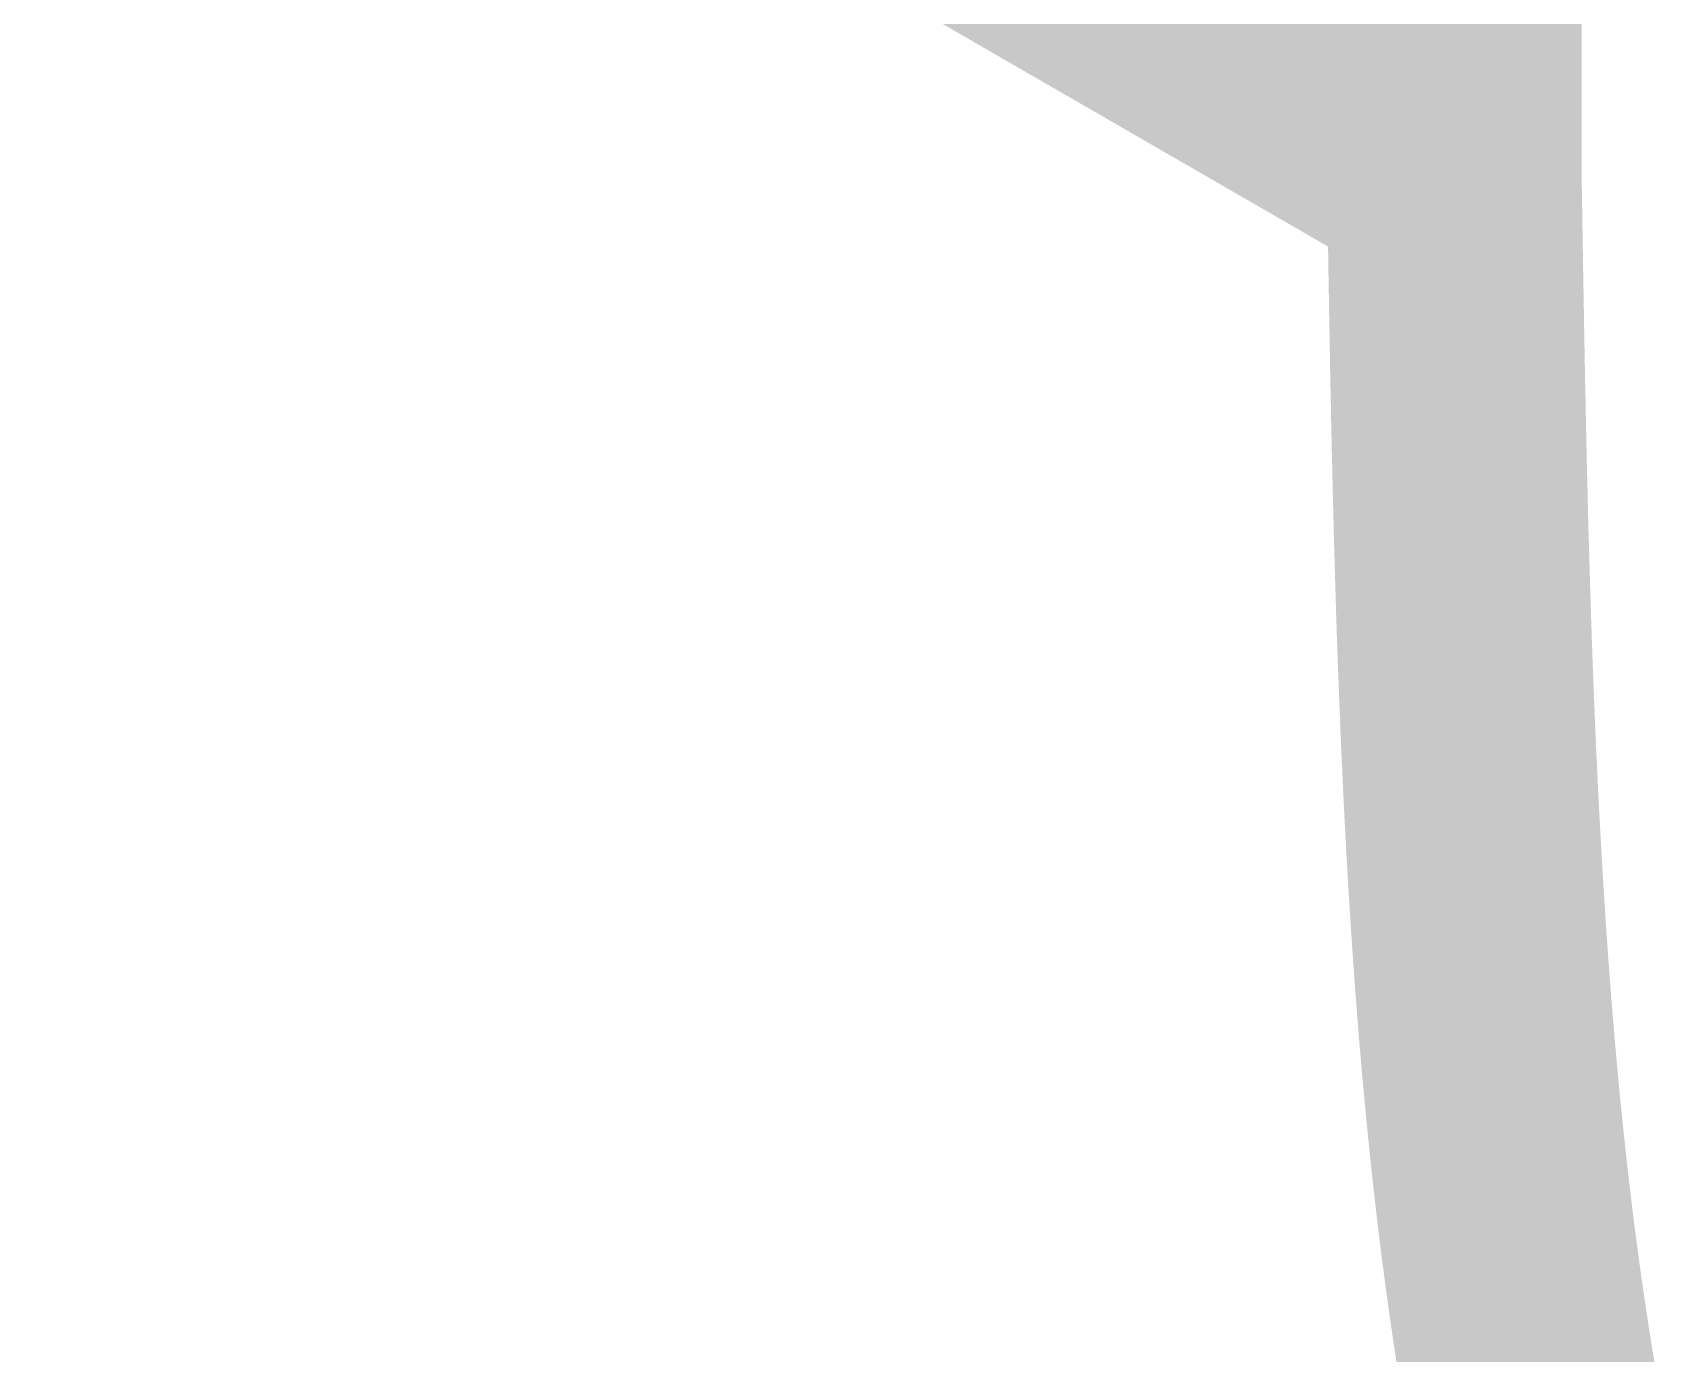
# Model space of a CAD drawing. Header units: millimetres. Extents: x 178 to 562, y 241 to 450.
# Drawn here: x 545.4438 to 545.766, y 321.9891 to 322.2482 of the extents above; entities that cross this region are included whole.
import ezdxf

# ---------------------------------------------------------------- set-up
doc = ezdxf.new("R2010")
doc.units = ezdxf.units.MM
doc.layers.add('Mechanical1', color=6, linetype='Continuous')

msp = doc.modelspace()

# ---------------------------------------------------------------- linework, layer by layer
at = {"layer": 'Mechanical1', "const_width": 0.05}
for points in [[(545.72284, 322.22086), (545.72284, 333.6361)], [(545.11473, 322.57192), (545.72284, 322.22086)], [(545.72284, 322.22086), (545.72285, 322.2204)], [(545.72285, 322.2204), (545.72286, 322.21993)], [(545.72286, 322.21993), (545.72287, 322.21946)], [(545.72287, 322.21946), (545.72287, 322.219)], [(545.72287, 322.219), (545.72288, 322.21853)], [(545.72288, 322.21853), (545.72289, 322.21807)], [(545.72289, 322.21807), (545.72289, 322.2176)], [(545.72289, 322.2176), (545.7229, 322.21714)], [(545.7229, 322.21714), (545.72291, 322.21667)], [(545.72291, 322.21667), (545.72292, 322.21621)], [(545.72292, 322.21621), (545.72292, 322.21574)], [(545.72292, 322.21574), (545.72293, 322.21527)], [(545.72293, 322.21527), (545.72294, 322.21481)], [(545.72294, 322.21481), (545.72295, 322.21434)], [(545.72295, 322.21434), (545.72295, 322.21388)], [(545.72295, 322.21388), (545.72296, 322.21341)], [(545.72296, 322.21341), (545.72297, 322.21294)], [(545.72297, 322.21294), (545.72298, 322.21248)], [(545.72298, 322.21248), (545.72298, 322.21201)], [(545.72298, 322.21201), (545.72299, 322.21155)], [(545.72299, 322.21155), (545.723, 322.21108)], [(545.723, 322.21108), (545.72301, 322.21062)], [(545.72301, 322.21062), (545.72301, 322.21015)], [(545.72301, 322.21015), (545.72302, 322.20969)], [(545.72302, 322.20969), (545.72303, 322.20922)], [(545.72303, 322.20922), (545.72304, 322.20876)], [(545.72304, 322.20876), (545.72304, 322.20829)], [(545.72304, 322.20829), (545.72305, 322.20782)], [(545.72305, 322.20782), (545.72306, 322.20736)], [(545.72306, 322.20736), (545.72306, 322.20689)], [(545.72306, 322.20689), (545.72307, 322.20643)], [(545.72307, 322.20643), (545.72308, 322.20596)], [(545.72308, 322.20596), (545.72309, 322.2055)], [(545.72309, 322.2055), (545.72309, 322.20503)], [(545.72309, 322.20503), (545.7231, 322.20457)], [(545.7231, 322.20457), (545.72311, 322.2041)], [(545.72311, 322.2041), (545.72312, 322.20364)], [(545.72312, 322.20364), (545.72312, 322.20317)], [(545.72312, 322.20317), (545.72313, 322.20271)], [(545.72313, 322.20271), (545.72314, 322.20224)], [(545.72314, 322.20224), (545.72315, 322.20177)], [(545.72315, 322.20177), (545.72316, 322.20131)], [(545.72316, 322.20131), (545.72316, 322.20084)], [(545.72316, 322.20084), (545.72317, 322.20038)], [(545.72317, 322.20038), (545.72318, 322.19991)], [(545.72318, 322.19991), (545.72319, 322.19945)], [(545.72319, 322.19945), (545.7232, 322.19898)], [(545.7232, 322.19898), (545.7232, 322.19852)], [(545.7232, 322.19852), (545.72321, 322.19805)], [(545.72321, 322.19805), (545.72322, 322.19759)], [(545.72322, 322.19759), (545.72323, 322.19712)], [(545.72323, 322.19712), (545.72323, 322.19666)], [(545.72323, 322.19666), (545.72324, 322.19619)], [(545.72324, 322.19619), (545.72325, 322.19573)], [(545.72325, 322.19573), (545.72326, 322.19526)], [(545.72326, 322.19526), (545.72327, 322.1948)], [(545.72327, 322.1948), (545.72327, 322.19433)], [(545.72327, 322.19433), (545.72328, 322.19387)], [(545.72328, 322.19387), (545.72329, 322.1934)], [(545.72329, 322.1934), (545.7233, 322.19294)], [(545.7233, 322.19294), (545.72331, 322.19247)], [(545.72331, 322.19247), (545.72332, 322.19201)], [(545.72332, 322.19201), (545.72332, 322.19154)], [(545.72332, 322.19154), (545.72333, 322.19108)], [(545.72333, 322.19108), (545.72334, 322.19061)], [(545.72334, 322.19061), (545.72335, 322.19015)], [(545.72335, 322.19015), (545.72336, 322.18968)], [(545.72336, 322.18968), (545.72336, 322.18922)], [(545.72336, 322.18922), (545.72337, 322.18875)], [(545.72337, 322.18875), (545.72338, 322.18829)], [(545.72338, 322.18829), (545.72339, 322.18782)], [(545.72339, 322.18782), (545.7234, 322.18736)], [(545.7234, 322.18736), (545.7234, 322.18689)], [(545.7234, 322.18689), (545.72341, 322.18643)], [(545.72341, 322.18643), (545.72342, 322.18597)], [(545.72342, 322.18597), (545.72343, 322.1855)], [(545.72343, 322.1855), (545.72344, 322.18504)], [(545.72344, 322.18504), (545.72345, 322.18457)], [(545.72345, 322.18457), (545.72346, 322.18411)], [(545.72346, 322.18411), (545.72347, 322.18364)], [(545.72347, 322.18364), (545.72347, 322.18318)], [(545.72347, 322.18318), (545.72348, 322.18272)], [(545.72348, 322.18272), (545.72349, 322.18225)], [(545.72349, 322.18225), (545.7235, 322.18179)], [(545.7235, 322.18179), (545.72351, 322.18132)], [(545.72351, 322.18132), (545.72352, 322.18086)], [(545.72352, 322.18086), (545.72353, 322.18039)], [(545.72353, 322.18039), (545.72354, 322.17993)], [(545.72354, 322.17993), (545.72354, 322.17947)], [(545.72354, 322.17947), (545.72355, 322.179)], [(545.72355, 322.179), (545.72356, 322.17854)], [(545.72356, 322.17854), (545.72357, 322.17808)], [(545.72357, 322.17808), (545.72358, 322.17761)], [(545.72358, 322.17761), (545.72359, 322.17715)], [(545.72359, 322.17715), (545.7236, 322.17668)], [(545.7236, 322.17668), (545.72361, 322.17622)], [(545.72361, 322.17622), (545.72362, 322.17576)], [(545.72362, 322.17576), (545.72363, 322.17529)], [(545.72363, 322.17529), (545.72364, 322.17483)], [(545.72364, 322.17483), (545.72365, 322.17436)], [(545.72365, 322.17436), (545.72366, 322.1739)], [(545.72366, 322.1739), (545.72367, 322.17344)], [(545.72367, 322.17344), (545.72368, 322.17251)], [(545.72368, 322.17251), (545.7237, 322.17158)], [(545.7237, 322.17158), (545.72372, 322.17066)], [(545.72372, 322.17066), (545.72374, 322.16973)], [(545.72374, 322.16973), (545.72376, 322.1688)], [(545.72376, 322.1688), (545.72378, 322.16788)], [(545.72378, 322.16788), (545.7238, 322.16695)], [(545.7238, 322.16695), (545.72382, 322.16603)], [(545.72382, 322.16603), (545.72384, 322.1651)], [(545.72384, 322.1651), (545.72386, 322.16418)], [(545.72386, 322.16418), (545.72389, 322.16325)], [(545.72389, 322.16325), (545.72391, 322.16233)], [(545.72391, 322.16233), (545.72393, 322.1614)], [(545.72393, 322.1614), (545.72395, 322.16048)], [(545.72395, 322.16048), (545.72397, 322.15955)], [(545.72397, 322.15955), (545.724, 322.15863)], [(545.724, 322.15863), (545.72402, 322.15771)], [(545.72402, 322.15771), (545.72404, 322.15678)], [(545.72404, 322.15678), (545.72406, 322.15586)], [(545.72406, 322.15586), (545.72409, 322.15494)], [(545.72409, 322.15494), (545.72411, 322.15401)], [(545.72411, 322.15401), (545.72413, 322.15309)], [(545.72413, 322.15309), (545.72416, 322.15217)], [(545.72416, 322.15217), (545.72418, 322.15125)], [(545.72418, 322.15125), (545.7242, 322.15033)], [(545.7242, 322.15033), (545.72423, 322.1494)], [(545.72423, 322.1494), (545.72426, 322.14848)], [(545.72426, 322.14848), (545.72428, 322.14756)], [(545.72428, 322.14756), (545.72431, 322.14664)], [(545.72431, 322.14664), (545.72433, 322.14572)], [(545.72433, 322.14572), (545.72436, 322.1448)], [(545.72436, 322.1448), (545.72438, 322.14388)], [(545.72438, 322.14388), (545.72441, 322.14296)], [(545.72441, 322.14296), (545.72444, 322.14204)], [(545.72444, 322.14204), (545.72446, 322.14112)], [(545.72446, 322.14112), (545.72449, 322.1402)], [(545.72449, 322.1402), (545.72452, 322.13928)], [(545.72452, 322.13928), (545.72455, 322.13837)], [(545.72455, 322.13837), (545.72458, 322.13745)], [(545.72458, 322.13745), (545.7246, 322.13653)], [(545.7246, 322.13653), (545.72463, 322.13561)], [(545.72463, 322.13561), (545.72466, 322.1347)], [(545.72466, 322.1347), (545.72469, 322.13378)], [(545.72469, 322.13378), (545.72472, 322.13286)], [(545.72472, 322.13286), (545.72475, 322.13195)], [(545.72475, 322.13195), (545.72478, 322.13103)], [(545.72478, 322.13103), (545.72481, 322.13012)], [(545.72481, 322.13012), (545.72484, 322.1292)], [(545.72484, 322.1292), (545.72488, 322.12829)], [(545.72488, 322.12829), (545.72491, 322.12737)], [(545.72491, 322.12737), (545.72494, 322.12646)], [(545.72494, 322.12646), (545.72497, 322.12554)], [(545.72497, 322.12554), (545.725, 322.12463)], [(545.725, 322.12463), (545.72504, 322.12372)], [(545.72504, 322.12372), (545.72507, 322.12281)], [(545.72507, 322.12281), (545.72511, 322.12189)], [(545.72511, 322.12189), (545.72514, 322.12098)], [(545.72514, 322.12098), (545.72517, 322.12007)], [(545.72517, 322.12007), (545.72521, 322.11916)], [(545.72521, 322.11916), (545.72525, 322.11825)], [(545.72525, 322.11825), (545.72528, 322.11734)], [(545.72528, 322.11734), (545.72533, 322.11597)], [(545.72533, 322.11597), (545.72539, 322.11461)], [(545.72539, 322.11461), (545.72545, 322.11324)], [(545.72545, 322.11324), (545.7255, 322.11188)], [(545.7255, 322.11188), (545.72556, 322.11052)], [(545.72556, 322.11052), (545.72562, 322.10916)], [(545.72562, 322.10916), (545.72568, 322.1078)], [(545.72568, 322.1078), (545.72574, 322.10644)], [(545.72574, 322.10644), (545.7258, 322.10508)], [(545.7258, 322.10508), (545.72587, 322.10372)], [(545.72587, 322.10372), (545.72593, 322.10237)], [(545.72593, 322.10237), (545.72599, 322.10101)], [(545.72599, 322.10101), (545.72606, 322.09966)], [(545.72606, 322.09966), (545.72612, 322.09831)], [(545.72612, 322.09831), (545.72619, 322.09696)], [(545.72619, 322.09696), (545.72626, 322.0956)], [(545.72626, 322.0956), (545.72633, 322.09425)], [(545.72633, 322.09425), (545.7264, 322.0929)], [(545.7264, 322.0929), (545.72648, 322.09156)], [(545.72648, 322.09156), (545.72655, 322.09021)], [(545.72655, 322.09021), (545.72662, 322.08886)], [(545.72662, 322.08886), (545.7267, 322.08752)], [(545.7267, 322.08752), (545.72677, 322.08618)], [(545.72677, 322.08618), (545.72685, 322.08483)], [(545.72685, 322.08483), (545.72693, 322.08349)], [(545.72693, 322.08349), (545.72701, 322.08215)], [(545.72701, 322.08215), (545.72709, 322.08081)], [(545.72709, 322.08081), (545.72717, 322.07947)], [(545.72717, 322.07947), (545.72726, 322.07814)], [(545.72726, 322.07814), (545.72734, 322.0768)], [(545.72734, 322.0768), (545.72743, 322.07547)], [(545.72743, 322.07547), (545.72751, 322.07413)], [(545.72751, 322.07413), (545.7276, 322.0728)], [(545.7276, 322.0728), (545.72769, 322.07147)], [(545.72769, 322.07147), (545.72778, 322.07014)], [(545.72778, 322.07014), (545.72787, 322.06881)], [(545.72787, 322.06881), (545.72796, 322.06748)], [(545.72796, 322.06748), (545.72806, 322.06616)], [(545.72806, 322.06616), (545.72815, 322.06483)], [(545.72815, 322.06483), (545.72825, 322.06351)], [(545.72825, 322.06351), (545.72835, 322.06219)], [(545.72835, 322.06219), (545.72845, 322.06087)], [(545.72845, 322.06087), (545.72855, 322.05955)], [(545.72855, 322.05955), (545.72865, 322.05823)], [(545.72865, 322.05823), (545.72875, 322.05691)], [(545.72875, 322.05691), (545.72886, 322.0556)], [(545.72886, 322.0556), (545.72897, 322.05428)], [(545.72897, 322.05428), (545.72907, 322.05297)], [(545.72907, 322.05297), (545.72918, 322.05166)], [(545.72918, 322.05166), (545.72929, 322.05035)], [(545.72929, 322.05035), (545.72941, 322.04904)], [(545.72941, 322.04904), (545.72952, 322.04773)], [(545.72952, 322.04773), (545.72963, 322.04643)], [(545.72963, 322.04643), (545.72975, 322.04512)], [(545.72975, 322.04512), (545.72987, 322.04382)], [(545.72987, 322.04382), (545.72999, 322.04252)], [(545.72999, 322.04252), (545.73011, 322.04122)], [(545.73011, 322.04122), (545.73023, 322.03992)], [(545.73023, 322.03992), (545.73035, 322.03862)], [(545.73035, 322.03862), (545.73048, 322.03733)], [(545.73048, 322.03733), (545.73061, 322.03604)], [(545.73061, 322.03604), (545.73073, 322.03474)], [(545.73073, 322.03474), (545.73087, 322.03345)], [(545.73087, 322.03345), (545.731, 322.03216)], [(545.731, 322.03216), (545.73113, 322.03087)], [(545.73113, 322.03087), (545.73127, 322.02959)], [(545.73127, 322.02959), (545.7314, 322.0283)], [(545.7314, 322.0283), (545.73154, 322.02702)], [(545.73154, 322.02702), (545.73168, 322.02574)], [(545.73168, 322.02574), (545.73182, 322.02446)], [(545.73182, 322.02446), (545.73196, 322.02318)], [(545.73196, 322.02318), (545.73211, 322.02191)], [(545.73211, 322.02191), (545.73226, 322.02063)], [(545.73226, 322.02063), (545.7324, 322.01936)], [(545.7324, 322.01936), (545.73255, 322.01809)], [(545.73255, 322.01809), (545.73271, 322.01682)], [(545.73271, 322.01682), (545.73286, 322.01555)], [(545.73286, 322.01555), (545.73302, 322.01428)], [(545.73302, 322.01428), (545.73317, 322.01302)], [(545.73317, 322.01302), (545.73338, 322.01133)], [(545.73338, 322.01133), (545.7336, 322.00966)], [(545.7336, 322.00966), (545.73382, 322.00798)], [(545.73382, 322.00798), (545.73404, 322.0063)], [(545.73404, 322.0063), (545.73426, 322.00463)], [(545.73426, 322.00463), (545.73449, 322.00297)], [(545.73449, 322.00297), (545.73472, 322.0013)], [(545.73472, 322.0013), (545.73496, 321.99964)], [(545.73496, 321.99964), (545.7352, 321.99798)], [(545.7352, 321.99798), (545.73544, 321.99633)], [(545.73544, 321.99633), (545.73568, 321.99468)], [(545.73568, 321.99468), (545.73593, 321.99303)], [(545.73593, 321.99303), (545.73618, 321.99139)], [(545.73618, 321.99139), (545.73644, 321.98974)], [(545.73644, 321.98974), (545.73669, 321.98811)], [(545.73669, 321.98811), (545.73696, 321.98647)], [(545.73696, 321.98647), (545.73722, 321.98484)], [(545.73722, 321.98484), (545.73749, 321.98322)], [(545.73749, 321.98322), (545.73777, 321.98159)], [(545.73777, 321.98159), (545.73804, 321.97997)], [(545.73804, 321.97997), (545.73832, 321.97836)], [(545.73832, 321.97836), (545.73861, 321.97674)], [(545.73861, 321.97674), (545.73889, 321.97513)], [(545.73889, 321.97513), (545.73919, 321.97353)], [(545.73919, 321.97353), (545.73948, 321.97193)], [(545.73948, 321.97193), (545.73978, 321.97033)], [(545.73978, 321.97033), (545.74008, 321.96874)], [(545.74008, 321.96874), (545.74039, 321.96715)], [(545.74039, 321.96715), (545.7407, 321.96556)], [(545.7407, 321.96556), (545.74102, 321.96398)]]:
    msp.add_lwpolyline(points, dxfattribs=at)
at = {"layer": 'Mechanical1', "const_width": 0.025}
for points in [[(545.71034, 322.22086, 1), (545.73534, 322.22086, 1)], [(545.71034, 322.22086, 1), (545.73534, 322.22086, 1)], [(545.71034, 322.22086, 1), (545.73534, 322.22086, 1)], [(545.71035, 322.2204, 1), (545.73535, 322.2204, 1)], [(545.71035, 322.2204, 1), (545.73535, 322.2204, 1)], [(545.71036, 322.21993, 1), (545.73536, 322.21993, 1)], [(545.71036, 322.21993, 1), (545.73536, 322.21993, 1)], [(545.71037, 322.21946, 1), (545.73537, 322.21946, 1)], [(545.71037, 322.21946, 1), (545.73537, 322.21946, 1)], [(545.71037, 322.219, 1), (545.73537, 322.219, 1)], [(545.71037, 322.219, 1), (545.73537, 322.219, 1)], [(545.71038, 322.21853, 1), (545.73538, 322.21853, 1)], [(545.71038, 322.21853, 1), (545.73538, 322.21853, 1)], [(545.71039, 322.21807, 1), (545.73539, 322.21807, 1)], [(545.71039, 322.21807, 1), (545.73539, 322.21807, 1)], [(545.71039, 322.2176, 1), (545.73539, 322.2176, 1)], [(545.71039, 322.2176, 1), (545.73539, 322.2176, 1)], [(545.7104, 322.21714, 1), (545.7354, 322.21714, 1)], [(545.7104, 322.21714, 1), (545.7354, 322.21714, 1)], [(545.71041, 322.21667, 1), (545.73541, 322.21667, 1)], [(545.71041, 322.21667, 1), (545.73541, 322.21667, 1)], [(545.71042, 322.21621, 1), (545.73542, 322.21621, 1)], [(545.71042, 322.21621, 1), (545.73542, 322.21621, 1)], [(545.71042, 322.21574, 1), (545.73542, 322.21574, 1)], [(545.71042, 322.21574, 1), (545.73542, 322.21574, 1)], [(545.71043, 322.21527, 1), (545.73543, 322.21527, 1)], [(545.71043, 322.21527, 1), (545.73543, 322.21527, 1)], [(545.71044, 322.21481, 1), (545.73544, 322.21481, 1)], [(545.71044, 322.21481, 1), (545.73544, 322.21481, 1)], [(545.71045, 322.21434, 1), (545.73545, 322.21434, 1)], [(545.71045, 322.21434, 1), (545.73545, 322.21434, 1)], [(545.71046, 322.21388, 1), (545.73545, 322.21388, 1)], [(545.71046, 322.21388, 1), (545.73545, 322.21388, 1)], [(545.71046, 322.21341, 1), (545.73546, 322.21341, 1)], [(545.71046, 322.21341, 1), (545.73546, 322.21341, 1)], [(545.71047, 322.21294, 1), (545.73547, 322.21294, 1)], [(545.71047, 322.21294, 1), (545.73547, 322.21294, 1)], [(545.71048, 322.21248, 1), (545.73547, 322.21248, 1)], [(545.71048, 322.21248, 1), (545.73547, 322.21248, 1)], [(545.71048, 322.21201, 1), (545.73548, 322.21201, 1)], [(545.71048, 322.21201, 1), (545.73548, 322.21201, 1)], [(545.71049, 322.21155, 1), (545.73549, 322.21155, 1)], [(545.71049, 322.21155, 1), (545.73549, 322.21155, 1)], [(545.7105, 322.21108, 1), (545.7355, 322.21108, 1)], [(545.7105, 322.21108, 1), (545.7355, 322.21108, 1)], [(545.71051, 322.21062, 1), (545.7355, 322.21062, 1)], [(545.71051, 322.21062, 1), (545.7355, 322.21062, 1)], [(545.71051, 322.21015, 1), (545.73551, 322.21015, 1)], [(545.71051, 322.21015, 1), (545.73551, 322.21015, 1)], [(545.71052, 322.20969, 1), (545.73552, 322.20969, 1)], [(545.71052, 322.20969, 1), (545.73552, 322.20969, 1)], [(545.71053, 322.20922, 1), (545.73553, 322.20922, 1)], [(545.71053, 322.20922, 1), (545.73553, 322.20922, 1)], [(545.71054, 322.20876, 1), (545.73554, 322.20876, 1)], [(545.71054, 322.20876, 1), (545.73554, 322.20876, 1)], [(545.71054, 322.20829, 1), (545.73554, 322.20829, 1)], [(545.71054, 322.20829, 1), (545.73554, 322.20829, 1)], [(545.71055, 322.20782, 1), (545.73555, 322.20782, 1)], [(545.71055, 322.20782, 1), (545.73555, 322.20782, 1)], [(545.71056, 322.20736, 1), (545.73556, 322.20736, 1)], [(545.71056, 322.20736, 1), (545.73556, 322.20736, 1)], [(545.71056, 322.20689, 1), (545.73556, 322.20689, 1)], [(545.71056, 322.20689, 1), (545.73556, 322.20689, 1)], [(545.71057, 322.20643, 1), (545.73557, 322.20643, 1)], [(545.71057, 322.20643, 1), (545.73557, 322.20643, 1)], [(545.71058, 322.20596, 1), (545.73558, 322.20596, 1)], [(545.71058, 322.20596, 1), (545.73558, 322.20596, 1)], [(545.71059, 322.2055, 1), (545.73559, 322.2055, 1)], [(545.71059, 322.2055, 1), (545.73559, 322.2055, 1)], [(545.7106, 322.20503, 1), (545.73559, 322.20503, 1)], [(545.7106, 322.20503, 1), (545.73559, 322.20503, 1)], [(545.7106, 322.20457, 1), (545.7356, 322.20457, 1)], [(545.7106, 322.20457, 1), (545.7356, 322.20457, 1)], [(545.71061, 322.2041, 1), (545.73561, 322.2041, 1)], [(545.71061, 322.2041, 1), (545.73561, 322.2041, 1)], [(545.71062, 322.20364, 1), (545.73562, 322.20364, 1)], [(545.71062, 322.20364, 1), (545.73562, 322.20364, 1)], [(545.71063, 322.20317, 1), (545.73562, 322.20317, 1)], [(545.71063, 322.20317, 1), (545.73562, 322.20317, 1)], [(545.71063, 322.20271, 1), (545.73563, 322.20271, 1)], [(545.71063, 322.20271, 1), (545.73563, 322.20271, 1)], [(545.71064, 322.20224, 1), (545.73564, 322.20224, 1)], [(545.71064, 322.20224, 1), (545.73564, 322.20224, 1)], [(545.71065, 322.20177, 1), (545.73565, 322.20177, 1)], [(545.71065, 322.20177, 1), (545.73565, 322.20177, 1)], [(545.71066, 322.20131, 1), (545.73565, 322.20131, 1)], [(545.71066, 322.20131, 1), (545.73565, 322.20131, 1)], [(545.71066, 322.20084, 1), (545.73566, 322.20084, 1)], [(545.71066, 322.20084, 1), (545.73566, 322.20084, 1)], [(545.71067, 322.20038, 1), (545.73567, 322.20038, 1)], [(545.71067, 322.20038, 1), (545.73567, 322.20038, 1)], [(545.71068, 322.19991, 1), (545.73568, 322.19991, 1)], [(545.71068, 322.19991, 1), (545.73568, 322.19991, 1)], [(545.71069, 322.19945, 1), (545.73569, 322.19945, 1)], [(545.71069, 322.19945, 1), (545.73569, 322.19945, 1)], [(545.7107, 322.19898, 1), (545.7357, 322.19898, 1)], [(545.7107, 322.19898, 1), (545.7357, 322.19898, 1)], [(545.7107, 322.19852, 1), (545.7357, 322.19852, 1)], [(545.7107, 322.19852, 1), (545.7357, 322.19852, 1)], [(545.71071, 322.19805, 1), (545.73571, 322.19805, 1)], [(545.71071, 322.19805, 1), (545.73571, 322.19805, 1)], [(545.71072, 322.19759, 1), (545.73572, 322.19759, 1)], [(545.71072, 322.19759, 1), (545.73572, 322.19759, 1)], [(545.71073, 322.19712, 1), (545.73573, 322.19712, 1)], [(545.71073, 322.19712, 1), (545.73573, 322.19712, 1)], [(545.71073, 322.19666, 1), (545.73573, 322.19666, 1)], [(545.71073, 322.19666, 1), (545.73573, 322.19666, 1)], [(545.71074, 322.19619, 1), (545.73574, 322.19619, 1)], [(545.71074, 322.19619, 1), (545.73574, 322.19619, 1)], [(545.71075, 322.19573, 1), (545.73575, 322.19573, 1)], [(545.71075, 322.19573, 1), (545.73575, 322.19573, 1)], [(545.71076, 322.19526, 1), (545.73576, 322.19526, 1)], [(545.71076, 322.19526, 1), (545.73576, 322.19526, 1)], [(545.71077, 322.1948, 1), (545.73577, 322.1948, 1)], [(545.71077, 322.1948, 1), (545.73577, 322.1948, 1)], [(545.71078, 322.19433, 1), (545.73577, 322.19433, 1)], [(545.71078, 322.19433, 1), (545.73577, 322.19433, 1)], [(545.71078, 322.19387, 1), (545.73578, 322.19387, 1)], [(545.71078, 322.19387, 1), (545.73578, 322.19387, 1)], [(545.71079, 322.1934, 1), (545.73579, 322.1934, 1)], [(545.71079, 322.1934, 1), (545.73579, 322.1934, 1)], [(545.7108, 322.19294, 1), (545.7358, 322.19294, 1)], [(545.7108, 322.19294, 1), (545.7358, 322.19294, 1)], [(545.71081, 322.19247, 1), (545.7358, 322.19247, 1)], [(545.71081, 322.19247, 1), (545.7358, 322.19247, 1)], [(545.71082, 322.19201, 1), (545.73581, 322.19201, 1)], [(545.71082, 322.19201, 1), (545.73581, 322.19201, 1)], [(545.71082, 322.19154, 1), (545.73582, 322.19154, 1)], [(545.71082, 322.19154, 1), (545.73582, 322.19154, 1)], [(545.71083, 322.19108, 1), (545.73583, 322.19108, 1)], [(545.71083, 322.19108, 1), (545.73583, 322.19108, 1)], [(545.71084, 322.19061, 1), (545.73584, 322.19061, 1)], [(545.71084, 322.19061, 1), (545.73584, 322.19061, 1)], [(545.71085, 322.19015, 1), (545.73585, 322.19015, 1)], [(545.71085, 322.19015, 1), (545.73585, 322.19015, 1)], [(545.71086, 322.18968, 1), (545.73586, 322.18968, 1)], [(545.71086, 322.18968, 1), (545.73586, 322.18968, 1)], [(545.71086, 322.18922, 1), (545.73586, 322.18922, 1)], [(545.71086, 322.18922, 1), (545.73586, 322.18922, 1)], [(545.71087, 322.18875, 1), (545.73587, 322.18875, 1)], [(545.71087, 322.18875, 1), (545.73587, 322.18875, 1)], [(545.71088, 322.18829, 1), (545.73588, 322.18829, 1)], [(545.71088, 322.18829, 1), (545.73588, 322.18829, 1)], [(545.71089, 322.18782, 1), (545.73589, 322.18782, 1)], [(545.71089, 322.18782, 1), (545.73589, 322.18782, 1)], [(545.7109, 322.18736, 1), (545.7359, 322.18736, 1)], [(545.7109, 322.18736, 1), (545.7359, 322.18736, 1)], [(545.71091, 322.18689, 1), (545.7359, 322.18689, 1)], [(545.71091, 322.18689, 1), (545.7359, 322.18689, 1)], [(545.71092, 322.18643, 1), (545.73591, 322.18643, 1)], [(545.71092, 322.18643, 1), (545.73591, 322.18643, 1)], [(545.71092, 322.18597, 1), (545.73592, 322.18597, 1)], [(545.71092, 322.18597, 1), (545.73592, 322.18597, 1)], [(545.71093, 322.1855, 1), (545.73593, 322.1855, 1)], [(545.71093, 322.1855, 1), (545.73593, 322.1855, 1)], [(545.71094, 322.18504, 1), (545.73594, 322.18504, 1)], [(545.71094, 322.18504, 1), (545.73594, 322.18504, 1)], [(545.71095, 322.18457, 1), (545.73595, 322.18457, 1)], [(545.71095, 322.18457, 1), (545.73595, 322.18457, 1)], [(545.71096, 322.18411, 1), (545.73596, 322.18411, 1)], [(545.71096, 322.18411, 1), (545.73596, 322.18411, 1)], [(545.71097, 322.18364, 1), (545.73596, 322.18364, 1)], [(545.71097, 322.18364, 1), (545.73596, 322.18364, 1)], [(545.71097, 322.18318, 1), (545.73597, 322.18318, 1)], [(545.71097, 322.18318, 1), (545.73597, 322.18318, 1)], [(545.71098, 322.18272, 1), (545.73598, 322.18272, 1)], [(545.71098, 322.18272, 1), (545.73598, 322.18272, 1)], [(545.71099, 322.18225, 1), (545.73599, 322.18225, 1)], [(545.71099, 322.18225, 1), (545.73599, 322.18225, 1)], [(545.711, 322.18179, 1), (545.736, 322.18179, 1)], [(545.711, 322.18179, 1), (545.736, 322.18179, 1)], [(545.71101, 322.18132, 1), (545.73601, 322.18132, 1)], [(545.71101, 322.18132, 1), (545.73601, 322.18132, 1)], [(545.71102, 322.18086, 1), (545.73602, 322.18086, 1)], [(545.71102, 322.18086, 1), (545.73602, 322.18086, 1)], [(545.71103, 322.18039, 1), (545.73603, 322.18039, 1)], [(545.71103, 322.18039, 1), (545.73603, 322.18039, 1)], [(545.71104, 322.17993, 1), (545.73604, 322.17993, 1)], [(545.71104, 322.17993, 1), (545.73604, 322.17993, 1)], [(545.71104, 322.17947, 1), (545.73604, 322.17947, 1)], [(545.71104, 322.17947, 1), (545.73604, 322.17947, 1)], [(545.71105, 322.179, 1), (545.73605, 322.179, 1)], [(545.71105, 322.179, 1), (545.73605, 322.179, 1)], [(545.71106, 322.17854, 1), (545.73606, 322.17854, 1)], [(545.71106, 322.17854, 1), (545.73606, 322.17854, 1)], [(545.71107, 322.17808, 1), (545.73607, 322.17808, 1)], [(545.71107, 322.17808, 1), (545.73607, 322.17808, 1)], [(545.71108, 322.17761, 1), (545.73608, 322.17761, 1)], [(545.71108, 322.17761, 1), (545.73608, 322.17761, 1)], [(545.71109, 322.17715, 1), (545.73609, 322.17715, 1)], [(545.71109, 322.17715, 1), (545.73609, 322.17715, 1)], [(545.7111, 322.17668, 1), (545.7361, 322.17668, 1)], [(545.7111, 322.17668, 1), (545.7361, 322.17668, 1)], [(545.71111, 322.17622, 1), (545.73611, 322.17622, 1)], [(545.71111, 322.17622, 1), (545.73611, 322.17622, 1)], [(545.71112, 322.17576, 1), (545.73612, 322.17576, 1)], [(545.71112, 322.17576, 1), (545.73612, 322.17576, 1)], [(545.71113, 322.17529, 1), (545.73613, 322.17529, 1)], [(545.71113, 322.17529, 1), (545.73613, 322.17529, 1)], [(545.71114, 322.17483, 1), (545.73614, 322.17483, 1)], [(545.71114, 322.17483, 1), (545.73614, 322.17483, 1)], [(545.71115, 322.17436, 1), (545.73614, 322.17436, 1)], [(545.71115, 322.17436, 1), (545.73614, 322.17436, 1)], [(545.71116, 322.1739, 1), (545.73616, 322.1739, 1)], [(545.71116, 322.1739, 1), (545.73616, 322.1739, 1)], [(545.71117, 322.17344, 1), (545.73617, 322.17344, 1)], [(545.71117, 322.17344, 1), (545.73617, 322.17344, 1)], [(545.71118, 322.17251, 1), (545.73618, 322.17251, 1)], [(545.71118, 322.17251, 1), (545.73618, 322.17251, 1)], [(545.7112, 322.17158, 1), (545.7362, 322.17158, 1)], [(545.7112, 322.17158, 1), (545.7362, 322.17158, 1)], [(545.71123, 322.17066, 1), (545.73622, 322.17066, 1)], [(545.71123, 322.17066, 1), (545.73622, 322.17066, 1)], [(545.71124, 322.16973, 1), (545.73624, 322.16973, 1)], [(545.71124, 322.16973, 1), (545.73624, 322.16973, 1)], [(545.71126, 322.1688, 1), (545.73626, 322.1688, 1)], [(545.71126, 322.1688, 1), (545.73626, 322.1688, 1)], [(545.71128, 322.16788, 1), (545.73628, 322.16788, 1)], [(545.71128, 322.16788, 1), (545.73628, 322.16788, 1)], [(545.7113, 322.16695, 1), (545.7363, 322.16695, 1)], [(545.7113, 322.16695, 1), (545.7363, 322.16695, 1)], [(545.71132, 322.16603, 1), (545.73632, 322.16603, 1)], [(545.71132, 322.16603, 1), (545.73632, 322.16603, 1)], [(545.71134, 322.1651, 1), (545.73634, 322.1651, 1)], [(545.71134, 322.1651, 1), (545.73634, 322.1651, 1)], [(545.71136, 322.16418, 1), (545.73636, 322.16418, 1)], [(545.71136, 322.16418, 1), (545.73636, 322.16418, 1)], [(545.71139, 322.16325, 1), (545.73639, 322.16325, 1)], [(545.71139, 322.16325, 1), (545.73639, 322.16325, 1)], [(545.71141, 322.16233, 1), (545.73641, 322.16233, 1)], [(545.71141, 322.16233, 1), (545.73641, 322.16233, 1)], [(545.71143, 322.1614, 1), (545.73643, 322.1614, 1)], [(545.71143, 322.1614, 1), (545.73643, 322.1614, 1)], [(545.71145, 322.16048, 1), (545.73645, 322.16048, 1)], [(545.71145, 322.16048, 1), (545.73645, 322.16048, 1)], [(545.71147, 322.15955, 1), (545.73647, 322.15955, 1)], [(545.71147, 322.15955, 1), (545.73647, 322.15955, 1)], [(545.7115, 322.15863, 1), (545.7365, 322.15863, 1)], [(545.7115, 322.15863, 1), (545.7365, 322.15863, 1)], [(545.71152, 322.15771, 1), (545.73652, 322.15771, 1)], [(545.71152, 322.15771, 1), (545.73652, 322.15771, 1)], [(545.71154, 322.15678, 1), (545.73654, 322.15678, 1)], [(545.71154, 322.15678, 1), (545.73654, 322.15678, 1)], [(545.71156, 322.15586, 1), (545.73656, 322.15586, 1)], [(545.71156, 322.15586, 1), (545.73656, 322.15586, 1)], [(545.71159, 322.15494, 1), (545.73658, 322.15494, 1)], [(545.71159, 322.15494, 1), (545.73658, 322.15494, 1)], [(545.71161, 322.15401, 1), (545.73661, 322.15401, 1)], [(545.71161, 322.15401, 1), (545.73661, 322.15401, 1)], [(545.71163, 322.15309, 1), (545.73663, 322.15309, 1)], [(545.71163, 322.15309, 1), (545.73663, 322.15309, 1)], [(545.71166, 322.15217, 1), (545.73666, 322.15217, 1)], [(545.71166, 322.15217, 1), (545.73666, 322.15217, 1)], [(545.71168, 322.15125, 1), (545.73668, 322.15125, 1)], [(545.71168, 322.15125, 1), (545.73668, 322.15125, 1)], [(545.71171, 322.15033, 1), (545.7367, 322.15033, 1)], [(545.71171, 322.15033, 1), (545.7367, 322.15033, 1)], [(545.71173, 322.1494, 1), (545.73673, 322.1494, 1)], [(545.71173, 322.1494, 1), (545.73673, 322.1494, 1)], [(545.71176, 322.14848, 1), (545.73675, 322.14848, 1)], [(545.71176, 322.14848, 1), (545.73675, 322.14848, 1)], [(545.71178, 322.14756, 1), (545.73678, 322.14756, 1)], [(545.71178, 322.14756, 1), (545.73678, 322.14756, 1)], [(545.71181, 322.14664, 1), (545.73681, 322.14664, 1)], [(545.71181, 322.14664, 1), (545.73681, 322.14664, 1)], [(545.71183, 322.14572, 1), (545.73683, 322.14572, 1)], [(545.71183, 322.14572, 1), (545.73683, 322.14572, 1)], [(545.71186, 322.1448, 1), (545.73686, 322.1448, 1)], [(545.71186, 322.1448, 1), (545.73686, 322.1448, 1)], [(545.71188, 322.14388, 1), (545.73688, 322.14388, 1)], [(545.71188, 322.14388, 1), (545.73688, 322.14388, 1)], [(545.71191, 322.14296, 1), (545.73691, 322.14296, 1)], [(545.71191, 322.14296, 1), (545.73691, 322.14296, 1)], [(545.71194, 322.14204, 1), (545.73693, 322.14204, 1)], [(545.71194, 322.14204, 1), (545.73693, 322.14204, 1)], [(545.71196, 322.14112, 1), (545.73696, 322.14112, 1)], [(545.71196, 322.14112, 1), (545.73696, 322.14112, 1)], [(545.71199, 322.1402, 1), (545.73699, 322.1402, 1)], [(545.71199, 322.1402, 1), (545.73699, 322.1402, 1)], [(545.71202, 322.13928, 1), (545.73702, 322.13928, 1)], [(545.71202, 322.13928, 1), (545.73702, 322.13928, 1)], [(545.71205, 322.13837, 1), (545.73705, 322.13837, 1)], [(545.71205, 322.13837, 1), (545.73705, 322.13837, 1)], [(545.71208, 322.13745, 1), (545.73707, 322.13745, 1)], [(545.71208, 322.13745, 1), (545.73707, 322.13745, 1)], [(545.7121, 322.13653, 1), (545.7371, 322.13653, 1)], [(545.7121, 322.13653, 1), (545.7371, 322.13653, 1)], [(545.71213, 322.13561, 1), (545.73713, 322.13561, 1)], [(545.71213, 322.13561, 1), (545.73713, 322.13561, 1)], [(545.71216, 322.1347, 1), (545.73716, 322.1347, 1)], [(545.71216, 322.1347, 1), (545.73716, 322.1347, 1)], [(545.71219, 322.13378, 1), (545.73719, 322.13378, 1)], [(545.71219, 322.13378, 1), (545.73719, 322.13378, 1)], [(545.71222, 322.13286, 1), (545.73722, 322.13286, 1)], [(545.71222, 322.13286, 1), (545.73722, 322.13286, 1)], [(545.71225, 322.13195, 1), (545.73725, 322.13195, 1)], [(545.71225, 322.13195, 1), (545.73725, 322.13195, 1)], [(545.71228, 322.13103, 1), (545.73728, 322.13103, 1)], [(545.71228, 322.13103, 1), (545.73728, 322.13103, 1)], [(545.71231, 322.13012, 1), (545.73731, 322.13012, 1)], [(545.71231, 322.13012, 1), (545.73731, 322.13012, 1)], [(545.71235, 322.1292, 1), (545.73734, 322.1292, 1)], [(545.71235, 322.1292, 1), (545.73734, 322.1292, 1)], [(545.71238, 322.12829, 1), (545.73737, 322.12829, 1)], [(545.71238, 322.12829, 1), (545.73737, 322.12829, 1)], [(545.71241, 322.12737, 1), (545.7374, 322.12737, 1)], [(545.71241, 322.12737, 1), (545.7374, 322.12737, 1)], [(545.71244, 322.12646, 1), (545.73744, 322.12646, 1)], [(545.71244, 322.12646, 1), (545.73744, 322.12646, 1)], [(545.71247, 322.12554, 1), (545.73747, 322.12554, 1)], [(545.71247, 322.12554, 1), (545.73747, 322.12554, 1)], [(545.71251, 322.12463, 1), (545.7375, 322.12463, 1)], [(545.71251, 322.12463, 1), (545.7375, 322.12463, 1)], [(545.71254, 322.12372, 1), (545.73754, 322.12372, 1)], [(545.71254, 322.12372, 1), (545.73754, 322.12372, 1)], [(545.71257, 322.12281, 1), (545.73757, 322.12281, 1)], [(545.71257, 322.12281, 1), (545.73757, 322.12281, 1)], [(545.71261, 322.12189, 1), (545.73761, 322.12189, 1)], [(545.71261, 322.12189, 1), (545.73761, 322.12189, 1)], [(545.71264, 322.12098, 1), (545.73764, 322.12098, 1)], [(545.71264, 322.12098, 1), (545.73764, 322.12098, 1)], [(545.71268, 322.12007, 1), (545.73767, 322.12007, 1)], [(545.71268, 322.12007, 1), (545.73767, 322.12007, 1)], [(545.71271, 322.11916, 1), (545.73771, 322.11916, 1)], [(545.71271, 322.11916, 1), (545.73771, 322.11916, 1)], [(545.71275, 322.11825, 1), (545.73775, 322.11825, 1)], [(545.71275, 322.11825, 1), (545.73775, 322.11825, 1)], [(545.71278, 322.11734, 1), (545.73778, 322.11734, 1)], [(545.71278, 322.11734, 1), (545.73778, 322.11734, 1)], [(545.71284, 322.11597, 1), (545.73783, 322.11597, 1)], [(545.71284, 322.11597, 1), (545.73783, 322.11597, 1)], [(545.71289, 322.11461, 1), (545.73789, 322.11461, 1)], [(545.71289, 322.11461, 1), (545.73789, 322.11461, 1)], [(545.71295, 322.11324, 1), (545.73795, 322.11324, 1)], [(545.71295, 322.11324, 1), (545.73795, 322.11324, 1)], [(545.713, 322.11188, 1), (545.738, 322.11188, 1)], [(545.713, 322.11188, 1), (545.738, 322.11188, 1)], [(545.71306, 322.11052, 1), (545.73806, 322.11052, 1)], [(545.71306, 322.11052, 1), (545.73806, 322.11052, 1)], [(545.71312, 322.10916, 1), (545.73812, 322.10916, 1)], [(545.71312, 322.10916, 1), (545.73812, 322.10916, 1)], [(545.71318, 322.1078, 1), (545.73818, 322.1078, 1)], [(545.71318, 322.1078, 1), (545.73818, 322.1078, 1)], [(545.71324, 322.10644, 1), (545.73824, 322.10644, 1)], [(545.71324, 322.10644, 1), (545.73824, 322.10644, 1)], [(545.7133, 322.10508, 1), (545.7383, 322.10508, 1)], [(545.7133, 322.10508, 1), (545.7383, 322.10508, 1)], [(545.71337, 322.10372, 1), (545.73836, 322.10372, 1)], [(545.71337, 322.10372, 1), (545.73836, 322.10372, 1)], [(545.71343, 322.10237, 1), (545.73843, 322.10237, 1)], [(545.71343, 322.10237, 1), (545.73843, 322.10237, 1)], [(545.71349, 322.10101, 1), (545.73849, 322.10101, 1)], [(545.71349, 322.10101, 1), (545.73849, 322.10101, 1)], [(545.71356, 322.09966, 1), (545.73856, 322.09966, 1)], [(545.71356, 322.09966, 1), (545.73856, 322.09966, 1)], [(545.71363, 322.09831, 1), (545.73862, 322.09831, 1)], [(545.71363, 322.09831, 1), (545.73862, 322.09831, 1)], [(545.71369, 322.09696, 1), (545.73869, 322.09696, 1)], [(545.71369, 322.09696, 1), (545.73869, 322.09696, 1)], [(545.71376, 322.0956, 1), (545.73876, 322.0956, 1)], [(545.71376, 322.0956, 1), (545.73876, 322.0956, 1)], [(545.71383, 322.09425, 1), (545.73883, 322.09425, 1)], [(545.71383, 322.09425, 1), (545.73883, 322.09425, 1)], [(545.7139, 322.0929, 1), (545.7389, 322.0929, 1)], [(545.7139, 322.0929, 1), (545.7389, 322.0929, 1)], [(545.71398, 322.09156, 1), (545.73897, 322.09156, 1)], [(545.71398, 322.09156, 1), (545.73897, 322.09156, 1)], [(545.71405, 322.09021, 1), (545.73905, 322.09021, 1)], [(545.71405, 322.09021, 1), (545.73905, 322.09021, 1)], [(545.71412, 322.08886, 1), (545.73912, 322.08886, 1)], [(545.71412, 322.08886, 1), (545.73912, 322.08886, 1)], [(545.7142, 322.08752, 1), (545.7392, 322.08752, 1)], [(545.7142, 322.08752, 1), (545.7392, 322.08752, 1)], [(545.71427, 322.08618, 1), (545.73927, 322.08618, 1)], [(545.71427, 322.08618, 1), (545.73927, 322.08618, 1)], [(545.71435, 322.08483, 1), (545.73935, 322.08483, 1)], [(545.71435, 322.08483, 1), (545.73935, 322.08483, 1)], [(545.71443, 322.08349, 1), (545.73943, 322.08349, 1)], [(545.71443, 322.08349, 1), (545.73943, 322.08349, 1)], [(545.71451, 322.08215, 1), (545.73951, 322.08215, 1)], [(545.71451, 322.08215, 1), (545.73951, 322.08215, 1)], [(545.71459, 322.08081, 1), (545.73959, 322.08081, 1)], [(545.71459, 322.08081, 1), (545.73959, 322.08081, 1)], [(545.71467, 322.07947, 1), (545.73967, 322.07947, 1)], [(545.71467, 322.07947, 1), (545.73967, 322.07947, 1)], [(545.71476, 322.07814, 1), (545.73975, 322.07814, 1)], [(545.71476, 322.07814, 1), (545.73975, 322.07814, 1)], [(545.71484, 322.0768, 1), (545.73984, 322.0768, 1)], [(545.71484, 322.0768, 1), (545.73984, 322.0768, 1)], [(545.71493, 322.07547, 1), (545.73992, 322.07547, 1)], [(545.71493, 322.07547, 1), (545.73992, 322.07547, 1)], [(545.71501, 322.07413, 1), (545.74001, 322.07413, 1)], [(545.71501, 322.07413, 1), (545.74001, 322.07413, 1)], [(545.7151, 322.0728, 1), (545.7401, 322.0728, 1)], [(545.7151, 322.0728, 1), (545.7401, 322.0728, 1)], [(545.71519, 322.07147, 1), (545.74019, 322.07147, 1)], [(545.71519, 322.07147, 1), (545.74019, 322.07147, 1)], [(545.71528, 322.07014, 1), (545.74028, 322.07014, 1)], [(545.71528, 322.07014, 1), (545.74028, 322.07014, 1)], [(545.71537, 322.06881, 1), (545.74037, 322.06881, 1)], [(545.71537, 322.06881, 1), (545.74037, 322.06881, 1)], [(545.71546, 322.06748, 1), (545.74046, 322.06748, 1)], [(545.71546, 322.06748, 1), (545.74046, 322.06748, 1)], [(545.71556, 322.06616, 1), (545.74056, 322.06616, 1)], [(545.71556, 322.06616, 1), (545.74056, 322.06616, 1)], [(545.71565, 322.06483, 1), (545.74065, 322.06483, 1)], [(545.71565, 322.06483, 1), (545.74065, 322.06483, 1)], [(545.71575, 322.06351, 1), (545.74075, 322.06351, 1)], [(545.71575, 322.06351, 1), (545.74075, 322.06351, 1)], [(545.71585, 322.06219, 1), (545.74085, 322.06219, 1)], [(545.71585, 322.06219, 1), (545.74085, 322.06219, 1)], [(545.71595, 322.06087, 1), (545.74095, 322.06087, 1)], [(545.71595, 322.06087, 1), (545.74095, 322.06087, 1)], [(545.71605, 322.05955, 1), (545.74105, 322.05955, 1)], [(545.71605, 322.05955, 1), (545.74105, 322.05955, 1)], [(545.71615, 322.05823, 1), (545.74115, 322.05823, 1)], [(545.71615, 322.05823, 1), (545.74115, 322.05823, 1)], [(545.71625, 322.05691, 1), (545.74125, 322.05691, 1)], [(545.71625, 322.05691, 1), (545.74125, 322.05691, 1)], [(545.71636, 322.0556, 1), (545.74136, 322.0556, 1)], [(545.71636, 322.0556, 1), (545.74136, 322.0556, 1)], [(545.71647, 322.05428, 1), (545.74147, 322.05428, 1)], [(545.71647, 322.05428, 1), (545.74147, 322.05428, 1)], [(545.71657, 322.05297, 1), (545.74157, 322.05297, 1)], [(545.71657, 322.05297, 1), (545.74157, 322.05297, 1)], [(545.71668, 322.05166, 1), (545.74168, 322.05166, 1)], [(545.71668, 322.05166, 1), (545.74168, 322.05166, 1)], [(545.7168, 322.05035, 1), (545.74179, 322.05035, 1)], [(545.7168, 322.05035, 1), (545.74179, 322.05035, 1)], [(545.71691, 322.04904, 1), (545.74191, 322.04904, 1)], [(545.71691, 322.04904, 1), (545.74191, 322.04904, 1)], [(545.71702, 322.04773, 1), (545.74202, 322.04773, 1)], [(545.71702, 322.04773, 1), (545.74202, 322.04773, 1)], [(545.71714, 322.04643, 1), (545.74213, 322.04643, 1)], [(545.71714, 322.04643, 1), (545.74213, 322.04643, 1)], [(545.71725, 322.04512, 1), (545.74225, 322.04512, 1)], [(545.71725, 322.04512, 1), (545.74225, 322.04512, 1)], [(545.71737, 322.04382, 1), (545.74237, 322.04382, 1)], [(545.71737, 322.04382, 1), (545.74237, 322.04382, 1)], [(545.71749, 322.04252, 1), (545.74249, 322.04252, 1)], [(545.71749, 322.04252, 1), (545.74249, 322.04252, 1)], [(545.71761, 322.04122, 1), (545.74261, 322.04122, 1)], [(545.71761, 322.04122, 1), (545.74261, 322.04122, 1)], [(545.71773, 322.03992, 1), (545.74273, 322.03992, 1)], [(545.71773, 322.03992, 1), (545.74273, 322.03992, 1)], [(545.71785, 322.03862, 1), (545.74285, 322.03862, 1)], [(545.71785, 322.03862, 1), (545.74285, 322.03862, 1)], [(545.71798, 322.03733, 1), (545.74298, 322.03733, 1)], [(545.71798, 322.03733, 1), (545.74298, 322.03733, 1)], [(545.71811, 322.03604, 1), (545.74311, 322.03604, 1)], [(545.71811, 322.03604, 1), (545.74311, 322.03604, 1)], [(545.71824, 322.03474, 1), (545.74323, 322.03474, 1)], [(545.71824, 322.03474, 1), (545.74323, 322.03474, 1)], [(545.71837, 322.03345, 1), (545.74337, 322.03345, 1)], [(545.71837, 322.03345, 1), (545.74337, 322.03345, 1)], [(545.7185, 322.03216, 1), (545.7435, 322.03216, 1)], [(545.7185, 322.03216, 1), (545.7435, 322.03216, 1)], [(545.71863, 322.03087, 1), (545.74363, 322.03087, 1)], [(545.71863, 322.03087, 1), (545.74363, 322.03087, 1)], [(545.71877, 322.02959, 1), (545.74376, 322.02959, 1)], [(545.71877, 322.02959, 1), (545.74376, 322.02959, 1)], [(545.7189, 322.0283, 1), (545.7439, 322.0283, 1)], [(545.7189, 322.0283, 1), (545.7439, 322.0283, 1)], [(545.71904, 322.02702, 1), (545.74404, 322.02702, 1)], [(545.71904, 322.02702, 1), (545.74404, 322.02702, 1)], [(545.71918, 322.02574, 1), (545.74418, 322.02574, 1)], [(545.71918, 322.02574, 1), (545.74418, 322.02574, 1)], [(545.71932, 322.02446, 1), (545.74432, 322.02446, 1)], [(545.71932, 322.02446, 1), (545.74432, 322.02446, 1)], [(545.71946, 322.02318, 1), (545.74446, 322.02318, 1)], [(545.71946, 322.02318, 1), (545.74446, 322.02318, 1)], [(545.71961, 322.02191, 1), (545.74461, 322.02191, 1)], [(545.71961, 322.02191, 1), (545.74461, 322.02191, 1)], [(545.71976, 322.02063, 1), (545.74476, 322.02063, 1)], [(545.71976, 322.02063, 1), (545.74476, 322.02063, 1)], [(545.7199, 322.01936, 1), (545.7449, 322.01936, 1)], [(545.7199, 322.01936, 1), (545.7449, 322.01936, 1)], [(545.72005, 322.01809, 1), (545.74505, 322.01809, 1)], [(545.72005, 322.01809, 1), (545.74505, 322.01809, 1)], [(545.72021, 322.01682, 1), (545.74521, 322.01682, 1)], [(545.72021, 322.01682, 1), (545.74521, 322.01682, 1)], [(545.72036, 322.01555, 1), (545.74536, 322.01555, 1)], [(545.72036, 322.01555, 1), (545.74536, 322.01555, 1)], [(545.72052, 322.01428, 1), (545.74552, 322.01428, 1)], [(545.72052, 322.01428, 1), (545.74552, 322.01428, 1)], [(545.72067, 322.01302, 1), (545.74567, 322.01302, 1)], [(545.72067, 322.01302, 1), (545.74567, 322.01302, 1)], [(545.72088, 322.01133, 1), (545.74588, 322.01133, 1)], [(545.72088, 322.01133, 1), (545.74588, 322.01133, 1)], [(545.7211, 322.00966, 1), (545.7461, 322.00966, 1)], [(545.7211, 322.00966, 1), (545.7461, 322.00966, 1)], [(545.72132, 322.00798, 1), (545.74632, 322.00798, 1)], [(545.72132, 322.00798, 1), (545.74632, 322.00798, 1)], [(545.72154, 322.0063, 1), (545.74654, 322.0063, 1)], [(545.72154, 322.0063, 1), (545.74654, 322.0063, 1)], [(545.72176, 322.00463, 1), (545.74676, 322.00463, 1)], [(545.72176, 322.00463, 1), (545.74676, 322.00463, 1)], [(545.72199, 322.00297, 1), (545.74699, 322.00297, 1)], [(545.72199, 322.00297, 1), (545.74699, 322.00297, 1)], [(545.72222, 322.0013, 1), (545.74722, 322.0013, 1)], [(545.72222, 322.0013, 1), (545.74722, 322.0013, 1)], [(545.72246, 321.99964, 1), (545.74746, 321.99964, 1)], [(545.72246, 321.99964, 1), (545.74746, 321.99964, 1)], [(545.7227, 321.99798, 1), (545.74769, 321.99798, 1)], [(545.7227, 321.99798, 1), (545.74769, 321.99798, 1)], [(545.72294, 321.99633, 1), (545.74794, 321.99633, 1)], [(545.72294, 321.99633, 1), (545.74794, 321.99633, 1)], [(545.72318, 321.99468, 1), (545.74818, 321.99468, 1)], [(545.72318, 321.99468, 1), (545.74818, 321.99468, 1)], [(545.72343, 321.99303, 1), (545.74843, 321.99303, 1)], [(545.72343, 321.99303, 1), (545.74843, 321.99303, 1)], [(545.72368, 321.99139, 1), (545.74868, 321.99139, 1)], [(545.72368, 321.99139, 1), (545.74868, 321.99139, 1)], [(545.72394, 321.98974, 1), (545.74894, 321.98974, 1)], [(545.72394, 321.98974, 1), (545.74894, 321.98974, 1)], [(545.72419, 321.98811, 1), (545.74919, 321.98811, 1)], [(545.72419, 321.98811, 1), (545.74919, 321.98811, 1)], [(545.72446, 321.98647, 1), (545.74946, 321.98647, 1)], [(545.72446, 321.98647, 1), (545.74946, 321.98647, 1)], [(545.72472, 321.98484, 1), (545.74972, 321.98484, 1)], [(545.72472, 321.98484, 1), (545.74972, 321.98484, 1)], [(545.72499, 321.98322, 1), (545.74999, 321.98322, 1)], [(545.72499, 321.98322, 1), (545.74999, 321.98322, 1)], [(545.72527, 321.98159, 1), (545.75026, 321.98159, 1)], [(545.72527, 321.98159, 1), (545.75026, 321.98159, 1)], [(545.72554, 321.97997, 1), (545.75054, 321.97997, 1)], [(545.72554, 321.97997, 1), (545.75054, 321.97997, 1)], [(545.72582, 321.97836, 1), (545.75082, 321.97836, 1)], [(545.72582, 321.97836, 1), (545.75082, 321.97836, 1)], [(545.72611, 321.97674, 1), (545.75111, 321.97674, 1)], [(545.72611, 321.97674, 1), (545.75111, 321.97674, 1)], [(545.72639, 321.97513, 1), (545.75139, 321.97513, 1)], [(545.72639, 321.97513, 1), (545.75139, 321.97513, 1)], [(545.72669, 321.97353, 1), (545.75168, 321.97353, 1)], [(545.72669, 321.97353, 1), (545.75168, 321.97353, 1)], [(545.72698, 321.97193, 1), (545.75198, 321.97193, 1)], [(545.72698, 321.97193, 1), (545.75198, 321.97193, 1)], [(545.72728, 321.97033, 1), (545.75228, 321.97033, 1)], [(545.72728, 321.97033, 1), (545.75228, 321.97033, 1)], [(545.72759, 321.96874, 1), (545.75258, 321.96874, 1)], [(545.72759, 321.96874, 1), (545.75258, 321.96874, 1)], [(545.72789, 321.96715, 1), (545.75289, 321.96715, 1)], [(545.72789, 321.96715, 1), (545.75289, 321.96715, 1)], [(545.7282, 321.96556, 1), (545.7532, 321.96556, 1)], [(545.7282, 321.96556, 1), (545.7532, 321.96556, 1)]]:
    msp.add_lwpolyline(points, format="xyb", close=True, dxfattribs=at)

doc.saveas('drawing.dxf')
